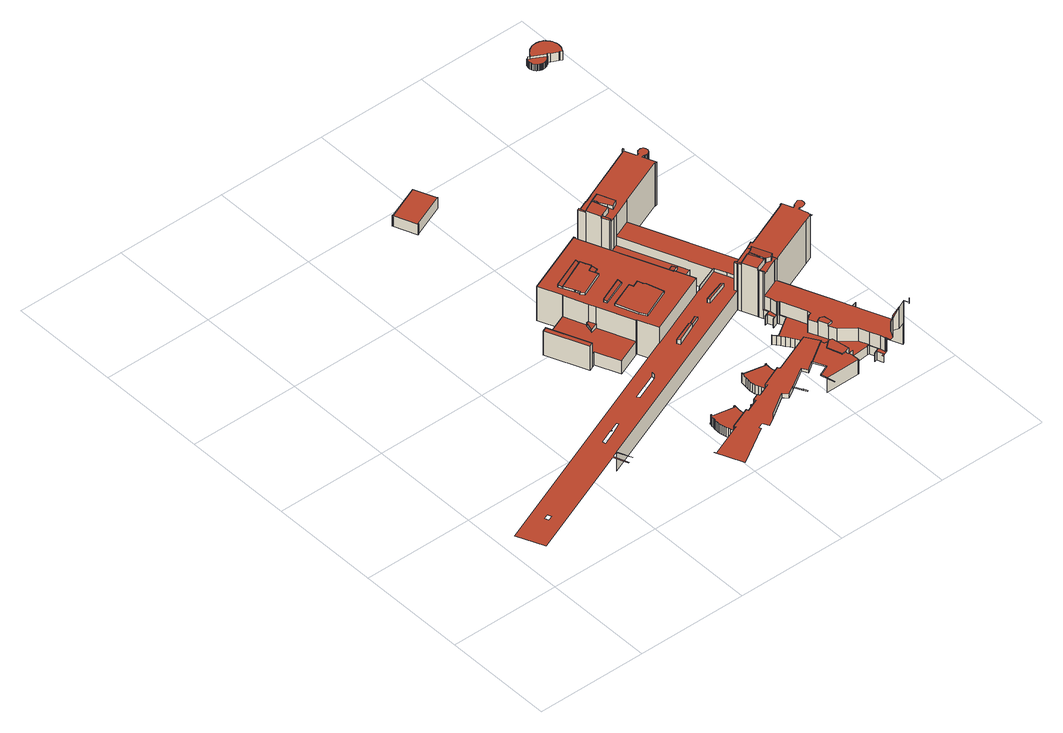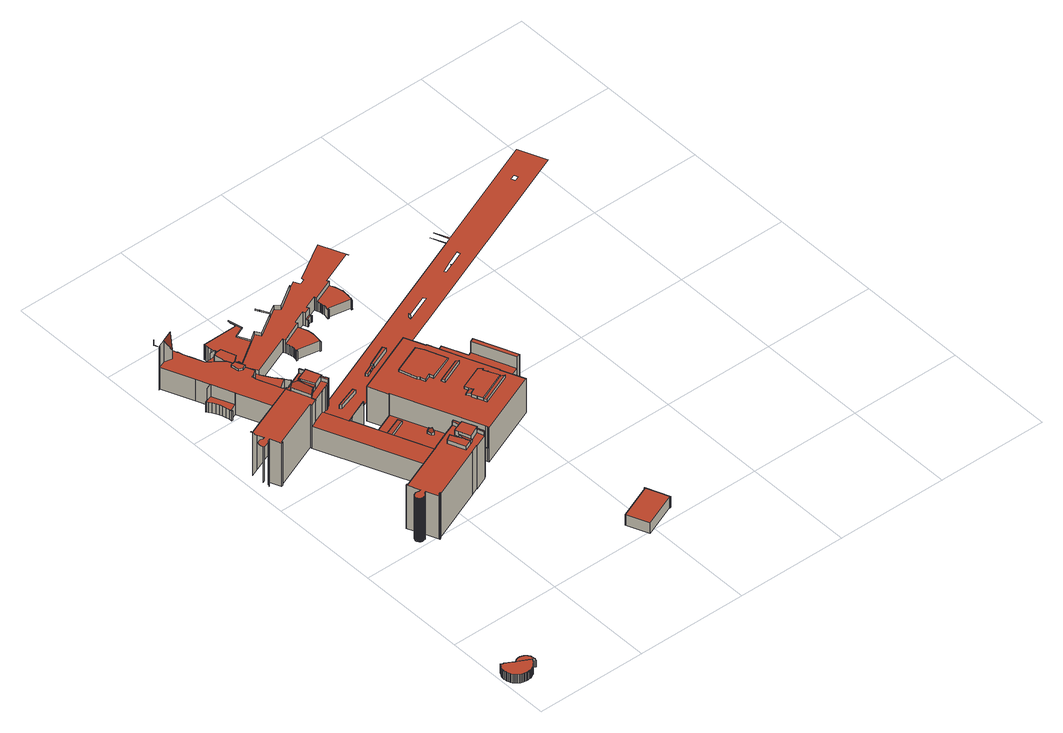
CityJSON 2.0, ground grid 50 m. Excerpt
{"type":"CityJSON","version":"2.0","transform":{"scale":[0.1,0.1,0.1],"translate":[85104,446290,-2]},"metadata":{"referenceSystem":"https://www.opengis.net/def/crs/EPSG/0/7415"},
"CityObjects":{
"building1":{"type":"Building","attributes":{"b3_bag_bag_overlap":0,"b3_dak_type":"slanted","b3_h_dak_50p":8.63,"b3_h_dak_70p":10.26,"b3_h_dak_max":26.25,"b3_h_dak_min":-1.54,"b3_h_maaiveld":-1,"b3_kas_warenhuis":false,"b3_mutatie_ahn3_ahn4":false,"b3_opp_buitenmuur":28676.54,"b3_opp_dak_plat":14548.22,"b3_opp_dak_schuin":4583.28,"b3_opp_grond":20533.47,"b3_opp_scheidingsmuur":342.63,"b3_reconstructie_onvolledig":false,"b3_rmse_lod12":5.09,"b3_rmse_lod13":1.66,"b3_rmse_lod22":0.667,"b3_val3dity_lod12":"[]","b3_val3dity_lod13":"[]","b3_val3dity_lod22":"[]","b3_volume_lod12":193575.48,"b3_volume_lod13":195659.55,"b3_volume_lod22":186169.72,"geconstateerd":false,"oorspronkelijkbouwjaar":1957,"status":"Pand in gebruik"},"children":["building1-1"]},
"building1-1":{"type":"BuildingPart","parents":["building1"],"geometry":[{"type":"MultiSurface","lod":"2.2","boundaries":[[[0,1,2,3]],[[4,5,1,0]],[[3,2,6,7]],[[8,9,5,4]],[[7,6,10,11]],[[12,13,9,8]],[[11,10,14,15]],[[16,15,14,17,18]],[[18,17,19,20]],[[21,22,13,12]],[[23,24,22,21]],[[25,26,24,23]],[[27,28,26,25]],[[29,30,28,27]],[[31,32,30,29]],[[33,34,32,31]],[[35,36,37,34,33]],[[38,39,37,36]],[[40,41,42,43,44]],[[44,43,36,35]],[[45,38,36,43]],[[45,46,39,38]],[[43,42,46,45]],[[47,48,49,50]],[[11,15,51,52,53,54,55,56,57,58,59,60,40,44,35,33,31,29,27,25,23,21,12,8,4,0,3,7]],[[61,51,15,16]],[[60,62,41,40]],[[52,63,64,53]],[[53,64,65,54]],[[51,66,63,52]],[[54,65,67,55]],[[68,69,66,51,61]],[[55,67,70,56]],[[71,72,69,68]],[[56,70,73,57]],[[74,75,76,77,78,79,80,81,82,83,84,85,86,87,88,89,90,91,92,93,94,95],[96,97,98,99,100,101,102,103,104,105],[106,107,108,109,110,111,112,113,114,115],[116,117,118,119],[120,49,48,121,122,123],[124,125,126,127,128]],[[57,73,129,58]],[[59,130,62,60]],[[75,131,132,76]],[[58,129,130,59]],[[133,134,72,71]],[[135,136,137,138]],[[139,140,136,135]],[[141,138,137,134,133]],[[142,143,140,139]],[[144,145,146,147,148,149,150,151,152,153,154,141,133,71,68,61,16,18,20,155,156,157,158,159,160,161,162,163,164,165,166,167,168,169]],[[170,165,164,171]],[[172,173,143,142]],[[174,175,176,172,142,139,135,138]],[[154,174,138,141]],[[176,177,173,172]],[[175,178,177,176]],[[174,179,178,175]],[[153,180,179,174,154]],[[152,181,180,153]],[[182,166,165,170]],[[183,97,96,184]],[[185,186,187,188]],[[188,187,189,190]],[[191,192,186,185]],[[190,189,193,194]],[[195,196,192,191]],[[151,194,193,181,152]],[[197,198,196,195]],[[199,200,198,197]],[[201,202,167,166,182]],[[203,204,200,199]],[[205,206,207,208]],[[208,207,204,203]],[[209,210,202,201]],[[211,212,210,209]],[[213,214,212,211]],[[215,98,97,183]],[[150,216,194,151]],[[184,96,105,217,218]],[[183,184,218,219,220,215]],[[194,216,221,222,223,224,225,226,227,228,229,230,231,205,208,203,199,197,195,191,185,188,190]],[[231,232,206,205]],[[233,168,167,202]],[[220,234,99,98,215]],[[219,235,234,220]],[[218,217,235,219]],[[236,100,99,234]],[[221,237,238,222]],[[216,239,237,221]],[[222,238,240,223]],[[241,101,100,236]],[[149,242,239,216,150]],[[223,240,243,224]],[[148,244,242,149]],[[224,243,245,225]],[[225,245,246,226]],[[217,247,248,249,241,236,234,235]],[[249,102,101,241]],[[226,246,250,227]],[[227,250,251,228]],[[230,252,232,231]],[[228,251,253,229]],[[229,253,252,230]],[[217,105,104,247]],[[248,103,102,249]],[[254,169,168,233]],[[247,104,103,248]],[[255,256,257,258]],[[259,260,144,169,254]],[[258,257,261,262]],[[262,261,260,259]],[[263,264,265,266]],[[147,267,268,244,148]],[[269,116,119,270]],[[271,145,144,260]],[[272,273,274,275,276,277,278,279,271,260,261,257,256,280,281,282,283,263,266,284,285,286,287,288]],[[289,290,291,292]],[[292,291,293,294]],[[295,296,290,289]],[[294,293,297,298]],[[298,297,299,300]],[[300,299,301,302]],[[303,87,86,304]],[[305,277,276,306]],[[302,301,307,308]],[[309,310,311,312]],[[313,117,116,269]],[[266,265,314,284]],[[315,316,310,309]],[[308,307,317,318]],[[313,269,270,319]],[[320,321,315,309,312]],[[284,314,322,285]],[[306,276,275,323]],[[324,312,311,325,326,327]],[[328,320,312,324]],[[270,119,118,319]],[[321,329,330,316,315]],[[318,317,331,332]],[[285,322,333,286]],[[334,335,330,329]],[[320,336,329,321]],[[337,338,268,267]],[[332,331,338,337]],[[326,325,339,340]],[[286,333,341,287]],[[274,342,343,275]],[[344,278,277,305]],[[323,275,343,345,346]],[[287,341,347,288]],[[327,326,348,349]],[[279,350,351,145,271]],[[340,352,348,326]],[[146,353,267,147]],[[340,339,354,355,352]],[[344,305,306,323,346,356,357]],[[358,359,296,295]],[[145,351,353,146]],[[352,355,360,348]],[[278,361,350,279]],[[273,362,342,274]],[[346,345,363,356]],[[288,347,364,365,272]],[[366,367,368,87,303]],[[369,370,371,328,324,327,349]],[[355,354,372,373]],[[371,374,375,336,320,328]],[[272,365,362,273]],[[357,376,361,278,344]],[[349,348,360,377,369]],[[378,379,335,334]],[[380,381,382,383,384,385,386,387,358,295,289,292,294,298,300,302,308,318,332,337,267,353,351,350,361,376,363,345,343,342,362,365,388,389,390,391,392,393]],[[356,363,376,357]],[[394,395,396,397]],[[304,86,85,398]],[[399,400,401,402]],[[319,118,117,313]],[[397,396,403,404]],[[373,372,405,406,407]],[[408,409,400,399]],[[410,381,380,411]],[[412,413,375,374]],[[370,414,374,371]],[[369,377,415,414,370]],[[404,403,409,408]],[[416,77,76,417]],[[418,419,395,394]],[[420,411,380,393,421,422]],[[402,401,423,424]],[[417,76,132,425,426]],[[424,427,428,429,418,394,397,404,408,399,402]],[[430,431,78,77,416]],[[426,425,432,433]],[[434,435,413,412]],[[433,436,430,416,417,426]],[[437,438,434,412,374,414]],[[414,415,439,437]],[[421,393,392,440]],[[441,382,381,410]],[[442,443,379,378]],[[444,433,432,445,446,447]],[[448,449,411,420]],[[387,450,359,358]],[[451,436,433,444]],[[436,452,431,430]],[[446,445,453,454]],[[454,453,455,429,456]],[[447,446,457,458]],[[459,434,438,460]],[[446,454,456,461,457]],[[460,438,437,462]],[[463,79,78,431]],[[429,455,419,418]],[[422,421,464,465]],[[448,420,422,465,466]],[[467,424,423,468,469]],[[456,429,428,470,471,461]],[[461,471,472,457]],[[462,437,439,473,474]],[[475,427,424,467]],[[365,364,476,477,388]],[[470,428,427,475]],[[469,468,478,386,479]],[[480,80,79,463]],[[479,386,385,481]],[[482,81,80,480]],[[386,478,450,387]],[[406,405,483,484]],[[474,473,485,486]],[[466,487,449,448]],[[488,383,382,441]],[[489,490,435,434,459]],[[491,492,443,442]],[[493,489,459,460,462,474,486]],[[481,385,384,494]],[[465,464,487,466]],[[495,82,81,482]],[[494,384,383,488]],[[440,392,391,496]],[[484,483,367,366]],[[497,498,499,500]],[[501,502,503,452,436,451]],[[458,457,472,504,505]],[[500,499,506,507]],[[508,406,484,366,303,304,398,509,510,511,512]],[[486,485,513,493]],[[444,447,458,505,514,515,516,517,501,451]],[[507,506,518,519]],[[520,521,492,491]],[[522,510,83,82,495]],[[523,524,498,497]],[[407,406,508,525]],[[388,477,526,389]],[[398,85,84,509]],[[527,523,497,500,507,519,528,529,530,531,532,533,534,526,477]],[[535,536,537,522,495,482,480,463,431,452,503,538]],[[493,513,490,489]],[[477,476,539,527]],[[389,526,534,390]],[[509,84,83,510]],[[496,391,390,540]],[[527,539,524,523]],[[471,470,541,542]],[[540,390,534,533,543]],[[543,533,532,544]],[[544,532,531,545]],[[517,546,502,501]],[[545,531,530,547]],[[515,548,549,516]],[[514,550,548,515]],[[516,549,551,552,546,517]],[[553,538,503,502]],[[505,504,550,514]],[[554,553,502,546]],[[552,551,555,556]],[[557,558,559,560,561,562,563,564,565,566,567,568,569,541,470,475,467,469,479,481,494,488,441,410,411,449,487,464,421,440,496,540,543,544,545,547,570,571,572]],[[546,552,573,554]],[[574,573,552,556]],[[575,556,555,576,577]],[[578,574,556,575]],[[577,576,579,580]],[[581,554,573,574,578]],[[582,553,554,581]],[[580,579,583,584]],[[579,576,555,551,549,548,550,504,472,471,542,585,586,587,588,589,590,583]],[[591,535,538,553,582]],[[537,511,510,522]],[[592,591,582,581,578,575,577,580,584,593,594,595]],[[584,583,590,593]],[[525,508,596,597,598]],[[599,557,572,600]],[[601,599,600,602,603]],[[593,590,589,594]],[[592,604,536,535,591]],[[542,541,569,585]],[[603,602,605,601]],[[606,537,536,604]],[[594,589,588,607,595]],[[585,569,568,586]],[[595,607,604,592]],[[567,608,609,568]],[[586,568,609,610,587]],[[512,611,596,508]],[[607,588,587,612]],[[601,605,558,557,599]],[[613,512,511,537,606]],[[566,614,608,567]],[[565,615,616,614,566]],[[564,617,615,565]],[[618,619,611,512,613]],[[561,620,621,562]],[[622,559,558,605]],[[623,624,616,615]],[[563,625,617,564]],[[560,626,620,561]],[[562,621,627,625,563]],[[628,560,559,622]],[[629,630,624,623]],[[631,632,633,634]],[[635,636,632,631]],[[637,638,626,560,628]],[[639,640,641,642,643,644,635,631,634,645,646,629,623,615,617,625]],[[634,633,647,645]],[[644,648,636,635]],[[646,649,630,629]],[[645,647,649,646]],[[650,651,652,653,654]],[[643,655,648,644]],[[656,637,652,651]],[[625,627,657,639]],[[642,658,655,643]],[[659,660,521,520]],[[641,661,658,642]],[[639,657,662,640]],[[640,662,661,641]],[[598,597,663,664]],[[612,587,610,665,666]],[[490,513,485,473,439,415,377,360,355,373,407,525,598,664,667,668,669,670,671,672,673,674,675,676,677,678,679,680,681,682,683,684,685,686,687,688,689,690,691,692,693,694,695,696,697,698,699,700,701,702,703,704,705,659,520,491,442,378,334,329,336,375,413,435]],[[706,707,619,618]],[[708,659,705,709]],[[710,711,660,659,708]],[[710,708,709,712,713]],[[709,705,704,712]],[[713,714,711,710]],[[712,704,715,714,713]],[[703,716,715,704]],[[664,663,717,667]],[[667,717,718,668]],[[668,718,719,669]],[[702,720,716,703]],[[669,719,721,670]],[[701,722,720,702]],[[700,723,722,701]],[[670,721,724,671]],[[699,725,723,700]],[[671,724,726,672]],[[698,727,725,699]],[[672,726,728,673]],[[697,729,727,698]],[[673,728,730,674]],[[696,731,729,697]],[[674,730,732,675]],[[695,733,731,696]],[[675,732,734,676]],[[694,735,733,695]],[[676,734,736,677]],[[693,737,735,694]],[[677,736,738,678]],[[692,739,737,693]],[[678,738,740,679]],[[691,741,739,692]],[[679,740,742,680]],[[690,743,741,691]],[[680,742,744,681]],[[689,745,743,690]],[[681,744,746,682]],[[688,747,745,689]],[[682,746,748,683]],[[606,604,607,612,666,749,750,751,752,753,754,755,756,757,758,759,760,761,762,763,764,765,766,767,768,769,770,771,772,773,774,775,776,777,778,779,780,781,782,706,618,613]],[[666,665,783,749]],[[687,784,747,688]],[[683,748,785,684]],[[686,786,784,687]],[[684,785,787,685]],[[685,787,786,686]],[[782,788,707,706]],[[781,789,788,782]],[[780,790,789,781]],[[779,791,790,780]],[[754,792,793,755]],[[778,794,791,779]],[[777,795,796,794,778]],[[797,798,796,795]],[[799,800,798,797]],[[801,802,800,799]]],"semantics":{"surfaces":[{"type":"WallSurface","on_footprint_edge":true},{"type":"WallSurface","on_footprint_edge":false},{"type":"RoofSurface"}],"values":[0,0,0,0,0,0,0,0,0,0,0,0,0,0,0,0,0,0,0,1,2,0,0,1,2,1,0,0,0,0,0,0,0,0,0,2,0,0,0,0,0,0,0,0,0,2,1,0,2,1,0,0,0,0,0,1,1,0,0,0,0,0,0,0,0,1,0,0,0,1,1,1,1,1,1,2,2,0,1,1,1,1,1,0,0,0,1,0,0,0,0,0,2,1,0,0,0,0,0,1,1,1,1,1,1,1,1,0,0,1,1,2,0,0,0,0,0,0,1,1,0,0,1,0,0,0,2,2,0,1,0,1,1,0,0,0,0,1,0,0,0,0,1,1,1,0,1,1,2,1,0,2,0,1,1,1,1,1,0,0,2,0,1,1,1,1,0,2,1,0,1,0,1,0,0,0,1,1,1,1,0,1,0,1,0,0,2,1,0,1,2,2,1,1,1,0,0,1,0,1,1,0,0,1,1,2,1,1,0,1,2,0,1,1,1,1,0,1,0,1,1,1,0,0,1,1,1,1,0,2,1,1,1,1,1,0,0,1,1,0,2,1,2,0,0,1,0,1,1,1,2,2,1,0,1,1,1,0,1,1,1,1,1,1,1,1,1,1,1,2,1,2,1,2,1,1,1,1,1,1,2,1,1,2,1,0,1,2,1,1,1,1,1,1,1,1,0,0,0,1,1,1,0,0,1,0,0,1,0,1,0,0,1,0,0,0,0,2,0,0,0,0,1,0,1,0,0,0,0,0,0,0,0,2,0,1,0,2,1,0,0,0,0,0,0,0,0,0,0,0,0,0,0,0,0,0,0,0,0,0,0,0,0,0,0,0,0,0,0,0,0,0,0,0,2,0,0,0,0,0,0,0,0,0,0,0,0,0,0,0,0]}}]},
"building2":{"type":"Building","attributes":{"b3_bag_bag_overlap":0,"b3_dak_type":"slanted","b3_h_dak_50p":16.31,"b3_h_dak_70p":16.43,"b3_h_dak_max":17.91,"b3_h_dak_min":-0.81,"b3_h_maaiveld":-0.948,"b3_kas_warenhuis":false,"b3_mutatie_ahn3_ahn4":false,"b3_opp_buitenmuur":2877.98,"b3_opp_dak_plat":2852.97,"b3_opp_dak_schuin":71.59,"b3_opp_grond":2511.01,"b3_opp_scheidingsmuur":855.9,"b3_reconstructie_onvolledig":false,"b3_rmse_lod12":6.29,"b3_rmse_lod13":0.474,"b3_rmse_lod22":0.31,"b3_val3dity_lod12":"[]","b3_val3dity_lod13":"[]","b3_val3dity_lod22":"[]","b3_volume_lod12":43619.53,"b3_volume_lod13":34341.97,"b3_volume_lod22":34559.08,"geconstateerd":false,"oorspronkelijkbouwjaar":2018,"status":"Pand in gebruik"},"children":["building2-1"]},
"building2-1":{"type":"BuildingPart","parents":["building2"],"geometry":[{"type":"Solid","lod":"2.2","boundaries":[[[[803,804,805,806,807,808,809,810,811,812,813,814,815,816,817,818,819,820,821,822,823]],[[824,816,815,825,826]],[[827,817,816,824]],[[828,814,813,829]],[[825,815,814,828]],[[830,831,812,811,832]],[[833,820,819,834,835]],[[836,821,820,833]],[[837,838,839,840]],[[841,822,821,836]],[[842,843,844,845]],[[829,813,812,831]],[[846,847,818,817,827]],[[826,825,847,846]],[[848,849,850,851]],[[852,853,854,855]],[[851,850,856,857]],[[858,859,860,861]],[[862,863,864,865]],[[861,860,866,867]],[[867,866,868,869]],[[870,810,809,871]],[[857,856,872,873]],[[874,875,838,837]],[[873,872,875,874]],[[876,877,878,879]],[[880,845,844,881,882]],[[834,819,818,847]],[[879,878,883,884]],[[884,883,823,822,841]],[[832,811,810,870]],[[885,808,807,886]],[[871,809,808,885]],[[882,881,887,888]],[[889,890,891]],[[865,864,891]],[[892,893,894,895]],[[896,897,898,899]],[[895,894,900,901]],[[902,903,904,905]],[[906,907,903,902]],[[908,909,910,863,862]],[[911,912,913,914]],[[863,910,912,911]],[[915,916,917,918,919]],[[920,921,916,915]],[[869,868,859,858]],[[855,854,922,923]],[[923,922,924,925]],[[926,804,803,927]],[[928,929,930,931]],[[931,930,897,896]],[[888,887,893,892]],[[932,933,934,935]],[[935,934,936,890,889]],[[890,936,937,938]],[[938,937,909,908]],[[840,839,939,940]],[[940,939,941,942]],[[943,944,849,848]],[[942,941,944,943]],[[914,913,921,920]],[[835,834,853,852,945]],[[918,917,946,947]],[[919,918,845,880]],[[947,946,843,842]],[[948,925,924,831,830]],[[949,805,804,926]],[[950,951,952,953]],[[953,952,929,928]],[[886,807,806,954,955]],[[955,954,956,957]],[[945,852,925,948]],[[905,904,958,959]],[[959,958,907,906]],[[954,806,805,949]],[[899,898,951,950]],[[927,803,823,883]],[[901,900,933,932]],[[957,956,877,876]],[[826,846,827,824]],[[869,858,861,867]],[[938,908,862,865,891,890]],[[942,943,848,851,857,873,874,837,840,940]],[[947,842,845,918]],[[831,924,922,854,853,834,847,825,828,829]],[[925,852,855,923]],[[959,906,902,905]],[[899,950,953,928,931,896]],[[957,876,879,884,841,836,833,835,945,948,830,832,870,871,885,886,955],[944,941,939,839,838,875,872,856,850,849],[860,859,868,866],[933,900,894,893,887,881,844,843,946,917,916,921,913,912,910,909,937,936,934]],[[901,932,935,889,891,864,863,911,914,920,915,919,880,882,888,892,895]],[[877,956,954,949,926,927,883,878],[904,903,907,958],[951,898,897,930,929,952]]]],"semantics":{"surfaces":[{"type":"GroundSurface"},{"type":"WallSurface","on_footprint_edge":true},{"type":"WallSurface","on_footprint_edge":false},{"type":"RoofSurface"}],"values":[[0,1,1,1,1,1,1,1,2,1,2,1,1,2,2,2,2,2,2,2,2,1,2,2,2,2,2,1,2,1,1,1,1,2,2,2,2,2,2,2,2,2,2,2,2,2,2,2,2,1,2,2,2,2,2,2,2,2,2,2,2,2,2,2,2,2,2,1,2,2,1,2,2,2,2,1,2,1,2,2,3,3,3,3,3,3,3,3,3,3,3,3]]}}]},
"building3":{"type":"Building","attributes":{"b3_dak_type":"multiple horizontal","b3_h_dak_50p":4.38,"b3_h_dak_70p":4.4,"b3_h_dak_max":5.1,"b3_h_dak_min":4.17,"b3_h_maaiveld":-1.01,"b3_kas_warenhuis":false,"b3_mutatie_ahn3_ahn4":false,"b3_opp_buitenmuur":300.49,"b3_opp_dak_plat":176.44,"b3_opp_dak_schuin":0,"b3_opp_grond":175.64,"b3_opp_scheidingsmuur":0,"b3_reconstructie_onvolledig":false,"b3_rmse_lod12":0.103,"b3_rmse_lod13":0.103,"b3_rmse_lod22":0.104,"b3_val3dity_lod12":"[]","b3_val3dity_lod13":"[]","b3_val3dity_lod22":"[]","b3_volume_lod12":949.03,"b3_volume_lod13":949.03,"b3_volume_lod22":947.52,"geconstateerd":false,"oorspronkelijkbouwjaar":2008,"status":"Pand in gebruik"},"children":["building3-1"]},
"building3-1":{"type":"BuildingPart","parents":["building3"],"geometry":[{"type":"Solid","lod":"2.2","boundaries":[[[[960,961,962,963,964,965,966,967,968]],[[969,963,962,970]],[[971,964,963,969]],[[972,961,960,973]],[[970,962,961,972]],[[973,960,968,974]],[[974,968,967,975]],[[976,965,964,971]],[[975,967,966,977]],[[977,966,965,976]],[[977,976,971,969,970,972,973,974,975]]]],"semantics":{"surfaces":[{"type":"GroundSurface"},{"type":"WallSurface","on_footprint_edge":true},{"type":"RoofSurface"}],"values":[[0,1,1,1,1,1,1,1,1,1,2]]}}]},
"building4":{"type":"Building","attributes":{"b3_dak_type":"multiple horizontal","b3_h_dak_50p":3.57,"b3_h_dak_70p":3.58,"b3_h_dak_max":3.81,"b3_h_dak_min":2.29,"b3_h_maaiveld":-0.685,"b3_kas_warenhuis":false,"b3_mutatie_ahn3_ahn4":false,"b3_opp_buitenmuur":174.35,"b3_opp_dak_plat":100.52,"b3_opp_dak_schuin":0,"b3_opp_grond":100.89,"b3_opp_scheidingsmuur":0,"b3_reconstructie_onvolledig":false,"b3_rmse_lod12":0.578,"b3_rmse_lod13":0.578,"b3_rmse_lod22":0.0561,"b3_val3dity_lod12":"[]","b3_val3dity_lod13":"[]","b3_val3dity_lod22":"[]","b3_volume_lod12":430.87,"b3_volume_lod13":430.87,"b3_volume_lod22":403.82,"geconstateerd":false,"oorspronkelijkbouwjaar":1980,"status":"Pand in gebruik"},"children":["building4-1"]},
"building4-1":{"type":"BuildingPart","parents":["building4"],"geometry":[{"type":"Solid","lod":"2.2","boundaries":[[[[978,979,980,981,982,983,984,985,986,987,988,989,990,991,992,993,994,995,996,997,998,999,1000,1001,1002,1003,1004,1005,1006,1007,1008,1009,1010,1011,1012,1013,1014,1015,1016,1017,1018,1019,1020,1021,1022,1023,1024,1025,1026,1027,1028,1029,1030,1031,1032,1033,1034,1035,1036,1037,1038,1039,1040,1041,1042,1043,1044,1045,1046,1047,1048,1049,1050,1051]],[[1052,1043,1042,1053]],[[1054,1047,1046,1055]],[[1053,1042,1041,1056]],[[1056,1041,1040,1057]],[[1057,1040,1039,1058]],[[1058,1039,1038,1059]],[[1059,1038,1037,1060]],[[1060,1037,1036,1061]],[[1061,1036,1035,1062]],[[1062,1035,1034,1063]],[[1064,1065,1022,1021,1066]],[[1067,1019,1018,1068]],[[1068,1018,1017,1069]],[[1070,1033,1032,1071]],[[1071,1032,1031,1072]],[[1073,1020,1019,1067]],[[1074,980,979,1075]],[[1076,1029,1028,1077]],[[1077,1028,1027,1078]],[[1079,982,981,1080]],[[1081,983,982,1079]],[[1082,1026,1025,1083]],[[1084,984,983,1081]],[[1083,1025,1024,1085]],[[1080,981,980,1074]],[[1085,1024,1023,1086]],[[1087,1015,1014,1088]],[[1089,1030,1029,1076]],[[1069,1017,1016,1090]],[[1090,1016,1015,1087]],[[1063,1034,1033,1070]],[[1088,1014,1013,1091]],[[1091,1013,1012,1092]],[[1093,1011,1010,1094]],[[1094,1010,1009,1095]],[[1092,1012,1011,1093]],[[1095,1009,1008,1096]],[[1096,1008,1007,1097]],[[1097,1007,1006,1098]],[[1098,1006,1005,1099]],[[1099,1005,1004,1100]],[[1100,1004,1003,1101]],[[1101,1003,1002,1102]],[[1102,1002,1001,1103]],[[1066,1021,1020,1073]],[[1103,1001,1000,1104]],[[1104,1000,999,1105]],[[1105,999,998,1106]],[[1106,998,997,1107]],[[1107,997,996,1108]],[[1108,996,995,1109]],[[1109,995,994,1110]],[[1110,994,993,1111]],[[1111,993,992,1112]],[[1112,992,991,1113]],[[1113,991,990,1114]],[[1114,990,989,1115]],[[1115,989,988,1116]],[[1116,988,987,1117]],[[1117,987,986,1118]],[[1118,986,985,1119]],[[1119,985,984,1084]],[[1055,1046,1045,1120]],[[1121,1050,1049,1122]],[[1123,978,1051,1124]],[[1124,1051,1050,1121]],[[1122,1049,1048,1125]],[[1125,1048,1047,1054]],[[1086,1023,1022,1065]],[[1078,1027,1026,1082]],[[1072,1031,1030,1089]],[[1120,1045,1044,1126]],[[1126,1044,1043,1052]],[[1075,979,978,1123,1127]],[[1127,1123,1065,1064]],[[1065,1123,1124,1121,1122,1125,1054,1055,1120,1126,1052,1053,1056,1057,1058,1059,1060,1061,1062,1063,1070,1071,1072,1089,1076,1077,1078,1082,1083,1085,1086]],[[1064,1066,1073,1067,1068,1069,1090,1087,1088,1091,1092,1093,1094,1095,1096,1097,1098,1099,1100,1101,1102,1103,1104,1105,1106,1107,1108,1109,1110,1111,1112,1113,1114,1115,1116,1117,1118,1119,1084,1081,1079,1080,1074,1075,1127]]]],"semantics":{"surfaces":[{"type":"GroundSurface"},{"type":"WallSurface","on_footprint_edge":true},{"type":"WallSurface","on_footprint_edge":false},{"type":"RoofSurface"}],"values":[[0,1,1,1,1,1,1,1,1,1,1,1,1,1,1,1,1,1,1,1,1,1,1,1,1,1,1,1,1,1,1,1,1,1,1,1,1,1,1,1,1,1,1,1,1,1,1,1,1,1,1,1,1,1,1,1,1,1,1,1,1,1,1,1,1,1,1,1,1,1,1,1,1,1,1,2,3,3]]}}]}
},
"vertices":[
[1047,221,56],[1047,221,10],[1050,212,10],[1050,212,56],[1045,229,56],[1045,229,10],[1053,204,10],[1053,204,56],[1043,238,56],[1043,238,10],[1057,195,10],[1057,195,55],[1041,247,56],[1041,247,10],[1059,191,10],[1059,191,55],[1059,191,76],[1059,189,10],[1059,189,76],[1063,181,10],[1063,181,76],[1041,257,56],[1041,257,10],[1041,266,56],[1041,266,10],[1042,274,56],[1042,274,10],[1043,282,56],[1043,282,10],[1044,290,56],[1044,290,10],[1045,298,56],[1045,298,10],[1047,306,56],[1047,306,10],[1049,313,56],[1049,313,13],[1049,313,10],[1049,314,13],[1049,314,10],[1050,305,56],[1050,305,10],[1052,313,10],[1052,313,13],[1052,313,56],[1052,314,13],[1052,314,10],[987,566,126],[987,566,106],[988,580,106],[988,580,126],[1156,231,56],[1153,236,56],[1151,242,56],[1150,248,56],[1149,253,56],[1149,259,56],[1149,265,56],[1153,294,56],[1149,294,56],[1148,286,56],[1156,231,76],[1148,286,10],[1153,236,10],[1151,242,10],[1150,248,10],[1156,231,10],[1149,253,10],[1159,225,76],[1159,225,10],[1149,259,10],[1160,222,76],[1160,222,10],[1149,265,10],[633,281,106],[607,343,106],[1547,733,106],[1541,746,106],[1548,750,106],[1562,756,106],[1558,759,106],[1563,762,106],[1571,760,106],[1595,770,106],[1573,825,106],[1552,876,106],[1443,831,106],[1443,832,106],[6,238,106],[57,116,106],[576,331,106],[602,268,106],[604,269,106],[580,333,106],[604,343,106],[632,280,106],[1188,647,106],[1180,660,106],[1273,698,106],[1275,696,106],[1289,703,106],[1289,704,106],[1300,709,106],[1322,720,106],[1329,710,106],[1283,689,106],[717,458,106],[673,437,106],[608,407,106],[606,418,106],[604,422,106],[668,448,106],[671,442,106],[673,444,106],[673,450,106],[712,465,106],[1420,760,106],[1515,792,106],[1524,785,106],[1426,750,106],[876,534,106],[881,521,106],[875,519,106],[868,530,106],[177,245,106],[181,235,106],[182,229,106],[162,222,106],[156,237,106],[1153,294,10],[1149,294,10],[607,343,10],[1547,733,10],[1218,246,76],[1218,246,10],[1210,267,42],[1210,267,10],[1214,256,10],[1214,256,43],[1213,268,42],[1213,268,10],[1214,256,76],[1214,264,43],[1214,264,10],[1510,261,76],[1616,332,76],[1625,339,76],[1588,399,76],[1405,323,76],[1403,327,76],[1400,333,76],[1303,292,76],[1307,283,76],[1248,258,76],[1244,268,76],[910,118,76],[909,121,76],[906,125,76],[905,127,76],[957,7,76],[1127,112,76],[1126,124,76],[1150,131,76],[1165,105,76],[1202,129,76],[1300,194,76],[1321,173,76],[1358,197,76],[1454,259,76],[1469,233,76],[1300,194,97],[1202,129,98],[1238,274,43],[1238,274,10],[1244,268,43],[1239,279,42],[1236,278,42],[1236,278,10],[1239,279,10],[1244,268,10],[1248,258,10],[1307,283,10],[1321,173,96],[1180,660,127],[1188,647,127],[1288,331,56],[1288,331,10],[1292,319,10],[1292,319,56],[1296,307,10],[1296,307,56],[1286,344,56],[1286,344,10],[1303,292,10],[1303,292,56],[1285,356,56],[1285,356,10],[1285,369,56],[1285,369,10],[1287,382,56],[1287,382,10],[1358,197,96],[1358,197,91],[1292,414,57],[1292,414,10],[1294,407,57],[1294,407,10],[1295,413,10],[1295,413,57],[1378,160,96],[1378,160,90],[1379,160,96],[1379,160,90],[1387,144,96],[1387,144,90],[1273,698,126],[1400,333,56],[1283,689,119],[1283,689,126],[1276,695,126],[1275,696,126],[1398,340,56],[1396,347,56],[1394,354,56],[1393,361,56],[1393,368,56],[1393,375,56],[1394,382,56],[1395,388,56],[1397,395,56],[1393,396,56],[1392,388,56],[1392,388,10],[1454,259,91],[1275,696,119],[1276,695,119],[1289,703,119],[1398,340,10],[1396,347,10],[1400,333,10],[1394,354,10],[1289,704,119],[1403,327,10],[1393,361,10],[1405,323,10],[1393,368,10],[1393,375,10],[1329,710,119],[1322,720,119],[1300,709,119],[1394,382,10],[1395,388,10],[1393,396,10],[1397,395,10],[1469,233,91],[1502,121,90],[1502,121,86],[1488,186,85],[1488,186,90],[1510,261,91],[1510,261,84],[1536,206,85],[1536,206,90],[1498,158,85],[1498,158,10],[1651,160,10],[1651,160,85],[1588,399,56],[1588,399,10],[1420,760,124],[1426,750,124],[1616,332,83],[1672,212,84],[1672,213,84],[1647,210,84],[1646,224,84],[1628,223,84],[1607,287,84],[1637,313,83],[1619,316,83],[1502,124,86],[1501,129,86],[1501,135,85],[1500,146,85],[1655,160,85],[1655,168,85],[1654,179,85],[1654,195,85],[1652,210,84],[1519,504,56],[1519,504,10],[1517,502,10],[1517,502,56],[1528,488,10],[1528,488,56],[1536,483,56],[1536,483,10],[1539,474,10],[1539,474,56],[1550,460,10],[1550,460,56],[1561,445,10],[1561,445,56],[1443,832,125],[1443,831,125],[1607,287,88],[1628,223,87],[1571,430,10],[1571,430,56],[1291,1358,245],[1291,1358,10],[1303,1327,10],[1303,1327,245],[1515,792,124],[1655,160,10],[1297,1360,245],[1297,1360,10],[1581,414,10],[1581,414,56],[1524,785,124],[1309,1330,245],[1299,1361,245],[1655,168,10],[1646,224,87],[1303,1327,253],[1328,1266,10],[1328,1266,245],[1328,1266,253],[1309,1330,253],[1299,1361,227],[1299,1361,10],[1587,403,10],[1587,403,56],[1654,179,10],[1298,1363,227],[1298,1363,10],[1309,1330,227],[1589,400,56],[1589,400,10],[1342,1233,10],[1342,1233,245],[1654,195,10],[1647,210,55],[1646,224,55],[1637,313,88],[1647,224,55],[1647,224,87],[1652,210,10],[1340,1270,245],[1340,1270,253],[1619,316,56],[1616,332,56],[1351,1237,245],[1625,339,55],[1351,1237,10],[1351,1237,227],[1668,232,87],[1654,311,88],[1602,528,55],[1602,528,10],[1340,1270,227],[1637,313,55],[1672,213,55],[1668,232,55],[1672,212,10],[1672,212,55],[1530,868,123],[1530,868,10],[1443,832,10],[1380,1285,253],[1375,1301,253],[1357,1353,254],[1374,1247,10],[1374,1247,227],[1357,1353,240],[1357,1353,227],[1654,311,55],[1380,1285,227],[1357,1388,228],[1357,1388,10],[1648,388,55],[1632,426,55],[1654,443,55],[1663,446,55],[1662,463,55],[1618,572,55],[1616,571,55],[1627,544,55],[1750,220,55],[1750,221,55],[1762,222,55],[1744,265,55],[1680,316,55],[1666,347,55],[1571,602,54],[1571,602,10],[1572,599,10],[1572,599,54],[1552,876,122],[1584,571,54],[1584,571,10],[1585,568,10],[1585,568,54],[1583,603,10],[1583,603,54],[1392,1254,10],[1392,1254,122],[1392,1254,227],[1595,576,54],[1595,576,10],[1632,426,121],[1648,388,121],[1355,1357,240],[1355,1357,227],[1375,1301,241],[1375,1301,227],[1541,746,245],[1547,733,245],[1599,613,54],[1599,613,10],[1648,388,131],[1666,347,121],[1666,347,131],[1607,577,10],[1607,577,54],[1549,733,10],[1549,733,245],[1604,609,54],[1594,634,54],[1590,633,54],[1548,750,245],[1548,750,227],[1555,720,10],[1555,720,245],[1369,1363,241],[1369,1363,228],[1563,724,245],[1377,1340,242],[1378,1345,242],[1377,1340,228],[1680,316,121],[1654,443,121],[1358,1386,228],[1358,1386,10],[1555,720,252],[1581,656,10],[1581,656,245],[1581,656,252],[1665,396,131],[1665,396,121],[1627,544,10],[1563,724,252],[1563,724,227],[1583,651,10],[1583,651,245],[1590,633,10],[1590,633,245],[1584,658,245],[1584,658,252],[1369,1363,245],[1378,1345,245],[1594,634,245],[1377,1340,245],[1562,756,227],[1688,352,121],[1688,352,131],[1681,389,131],[1607,577,121],[1613,579,10],[1613,579,120],[1594,634,120],[1594,634,226],[1584,658,227],[1396,1308,228],[1396,1308,245],[1604,609,120],[1750,220,10],[1750,220,53],[1616,571,10],[1616,571,120],[1558,759,227],[1618,572,120],[1563,762,227],[1548,876,10],[1548,876,122],[1407,1286,228],[1407,1286,245],[1681,389,121],[1663,446,120],[1404,1378,245],[1404,1378,228],[1394,1401,228],[1394,1401,10],[1434,1304,245],[1662,463,120],[1571,760,227],[1744,265,120],[1748,173,53],[1748,173,10],[1749,172,10],[1749,172,53],[1606,744,253],[1606,744,247],[1606,744,227],[1636,679,227],[1636,679,253],[1760,176,10],[1760,176,53],[1477,1290,120],[1573,825,122],[1595,770,122],[1646,792,121],[1678,807,120],[1434,1304,228],[1634,683,253],[1632,681,253],[1632,687,253],[1632,688,253],[1771,149,10],[1771,149,53],[1394,1403,228],[1394,1403,10],[1595,770,227],[1775,186,53],[1775,186,10],[1477,1290,228],[1750,221,53],[1761,221,53],[1760,144,53],[1762,141,53],[1789,152,53],[1787,157,53],[1784,155,53],[1779,178,53],[1762,222,53],[1634,758,227],[1653,775,227],[1646,792,227],[1623,752,227],[1761,221,10],[1762,222,120],[1674,669,119],[1674,669,227],[1779,178,120],[1784,155,120],[1787,157,120],[1632,688,246],[1789,152,120],[1632,681,227],[1632,687,227],[1634,683,227],[1632,688,227],[1632,688,228],[1623,752,244],[1633,716,245],[1638,686,227],[1638,686,228],[1826,172,120],[1861,163,119],[1893,176,119],[1893,177,119],[1835,317,119],[1812,374,119],[1834,383,118],[1811,376,119],[1772,472,119],[1771,472,119],[1690,669,119],[1690,670,119],[1681,672,119],[1796,136,120],[1808,141,120],[1810,143,120],[1633,716,228],[1641,688,228],[1638,686,251],[1642,685,227],[1642,685,250],[1641,688,250],[1643,682,227],[1643,682,250],[1633,716,249],[1623,752,248],[1645,684,227],[1645,684,250],[1681,672,227],[1690,670,227],[1693,671,227],[1685,691,227],[1669,678,227],[1666,677,227],[1634,758,247],[1653,775,243],[1666,677,248],[1669,678,247],[1685,691,245],[1477,1290,10],[1477,1291,10],[1477,1291,228],[1826,172,165],[1810,143,223],[1861,163,228],[1810,142,226],[1810,142,228],[1653,775,228],[1861,163,226],[1646,792,228],[1685,691,228],[1690,669,10],[1690,670,10],[1693,671,10],[1678,807,10],[1693,671,228],[1678,807,228],[1771,472,10],[1772,472,60],[1772,472,10],[1811,376,60],[1681,799,228],[1681,799,10],[1835,317,10],[1812,374,10],[1893,176,227],[1801,485,59],[1801,485,10],[1834,383,60],[1893,177,10],[1834,383,10],[1893,177,227],[1801,491,59],[1801,491,10],[1813,448,59],[1813,448,10],[1810,462,10],[1810,462,59],[1818,435,59],[1818,435,10],[1898,179,227],[1898,179,10],[1842,387,60],[1846,388,60],[1843,391,60],[1839,397,60],[1831,409,60],[1824,422,60],[1806,477,59],[1805,491,59],[1806,477,10],[1824,422,10],[1805,491,10],[1906,159,249],[1906,159,228],[1906,159,227],[1903,154,227],[1903,154,249],[1831,409,10],[1898,179,228],[1842,387,10],[1839,397,10],[1645,1507,229],[1645,1507,10],[1843,391,10],[1846,388,10],[1697,1382,10],[1697,1382,229],[1911,761,10],[1911,761,229],[1699,1379,229],[1705,1381,229],[1682,1437,229],[1692,1441,229],[1695,1439,229],[1698,1438,229],[1700,1437,229],[1704,1437,229],[1707,1437,229],[1710,1438,229],[1714,1440,230],[1715,1440,230],[1718,1443,230],[1720,1445,230],[1722,1448,230],[1723,1451,230],[1724,1455,230],[1724,1458,230],[1724,1462,230],[1723,1465,230],[1721,1468,230],[1719,1471,230],[1716,1473,230],[1713,1475,230],[1710,1476,230],[1707,1477,230],[1703,1477,230],[1700,1477,230],[1697,1476,230],[1693,1475,230],[1691,1472,229],[1689,1471,229],[1687,1469,229],[1685,1466,229],[1684,1462,229],[1684,1461,229],[1674,1456,229],[1651,1509,229],[1645,1506,229],[1901,890,230],[1901,890,10],[1645,1507,240],[1645,1506,240],[1644,1510,240],[1644,1510,10],[1651,1509,241],[1650,1513,241],[1650,1513,10],[1651,1509,10],[1674,1456,10],[1699,1379,10],[1705,1381,10],[1682,1437,10],[1684,1461,10],[1692,1441,10],[1684,1462,10],[1685,1466,10],[1695,1439,10],[1687,1469,10],[1698,1438,10],[1689,1471,10],[1700,1437,10],[1691,1472,10],[1704,1437,10],[1693,1475,10],[1707,1437,10],[1697,1476,10],[1710,1438,10],[1700,1477,10],[1714,1440,10],[1703,1477,10],[1715,1440,10],[1707,1477,10],[1718,1443,10],[1710,1476,10],[1720,1445,10],[1713,1475,10],[1722,1448,10],[1716,1473,10],[1723,1451,10],[1719,1471,10],[1724,1455,10],[1947,776,229],[1950,769,229],[1952,770,229],[1945,786,229],[1950,789,229],[1934,828,230],[1944,832,230],[1947,831,230],[1950,829,230],[1954,829,230],[1956,829,230],[1959,829,230],[1962,830,230],[1966,831,230],[1967,832,230],[1970,834,230],[1972,837,230],[1974,840,230],[1975,843,230],[1976,846,230],[1976,850,230],[1975,853,230],[1974,857,230],[1973,860,230],[1971,862,230],[1968,865,230],[1965,867,230],[1964,867,230],[1937,857,230],[1937,856,230],[1936,852,230],[1926,848,230],[1906,896,230],[1900,893,230],[1947,776,10],[1721,1468,10],[1724,1458,10],[1723,1465,10],[1724,1462,10],[1900,893,10],[1906,896,10],[1926,848,10],[1936,852,10],[1934,828,10],[1944,832,10],[1937,856,10],[1937,857,27],[1937,857,10],[1938,859,24],[1938,859,10],[1939,860,23],[1939,860,10],[1941,863,20],[1941,863,10],
[1266,1202,11],[1392,1254,11],[1511,966,11],[1385,914,11],[1421,825,11],[1420,825,11],[1420,824,11],[1134,705,11],[1097,794,11],[1093,793,11],[979,745,11],[934,852,11],[921,846,11],[902,838,11],[827,1020,11],[845,1028,11],[976,1082,11],[978,1083,11],[936,1184,11],[1224,1303,11],[1226,1298,11],[902,838,133],[921,846,77],[921,846,133],[827,1020,132],[934,852,77],[979,745,77],[1093,793,183],[1093,793,77],[1097,794,183],[978,1083,183],[976,1082,77],[976,1082,183],[936,1184,183],[1273,840,195],[1273,840,184],[1250,915,184],[1250,915,195],[1224,1303,184],[993,1129,198],[993,1129,183],[1002,1112,183],[1002,1112,188],[845,1028,133],[845,1028,77],[1204,936,195],[1204,936,184],[1198,955,184],[1198,955,195],[1017,980,97],[1017,980,77],[1009,980,77],[1009,980,95],[1088,910,183],[1088,910,192],[1075,938,189],[1075,938,183],[1187,985,184],[1187,985,190],[1157,1122,199],[1157,1122,196],[1135,1112,196],[1135,1112,199],[1181,1000,184],[1181,1000,199],[1070,953,183],[1070,953,198],[1134,705,183],[1420,824,184],[1124,815,183],[1124,815,191],[1142,784,191],[1142,784,183],[1227,1287,184],[1227,1287,77],[1224,1297,77],[1224,1297,184],[1002,1112,193],[1025,1066,183],[1025,1066,193],[1226,1298,77],[1226,1298,184],[1420,825,184],[1421,825,184],[1024,1066,183],[1024,1066,193],[1143,1093,196],[1143,1093,188],[1137,1107,196],[1031,1054,193],[1031,1054,183],[1034,1047,183],[1034,1047,193],[1328,1107,91],[1328,1107,77],[1322,1089,77],[1322,1089,98],[1028,1044,183],[1028,1044,193],[1377,979,90],[1377,979,77],[1385,962,77],[1385,962,89],[1465,1017,90],[1465,1017,77],[1167,1108,191],[1167,1108,184],[1157,1122,184],[1157,1123,196],[1157,1123,184],[1159,1129,184],[1159,1129,197],[1150,1148,197],[1150,1148,184],[1141,1172,184],[1141,1172,189],[1141,1172,197],[1151,1149,197],[1151,1149,184],[1000,940,77],[1000,940,89],[1030,950,77],[1030,950,96],[1392,1254,78],[1266,1202,77],[1343,1085,89],[1343,1085,77],[1339,1101,77],[1339,1101,87],[1043,1028,193],[1043,1028,183],[1151,1074,184],[1151,1074,196],[1143,1093,184],[1169,1104,184],[1169,1104,188],[1241,926,184],[1241,926,195],[1242,926,184],[1242,926,195],[1234,948,195],[1234,948,184],[1017,980,183],[1134,1189,184],[1134,1189,198],[1030,950,183],[1511,966,77],[1331,1082,95],[1331,1082,77],[1331,1079,77],[1331,1079,96],[1385,914,77],[1385,914,184],[1382,911,77],[1382,911,184],[1477,998,77],[1477,998,89],
[915,1842,10],[873,1945,10],[876,1946,10],[878,1943,10],[1029,2006,10],[1068,1912,10],[1069,1909,10],[917,1846,10],[918,1843,10],[878,1943,64],[876,1946,64],[1029,2006,64],[873,1945,64],[915,1842,64],[918,1843,64],[917,1846,64],[1068,1912,64],[1069,1909,64],
[1853,2295,13],[1864,2290,13],[1871,2303,13],[1874,2307,13],[1876,2311,13],[1879,2314,13],[1883,2318,13],[1887,2321,13],[1891,2324,13],[1895,2326,13],[1900,2329,13],[1905,2331,13],[1910,2332,13],[1915,2333,13],[1921,2334,13],[1926,2334,13],[1931,2333,13],[1937,2332,13],[1943,2331,13],[1948,2329,13],[1954,2327,13],[1959,2324,13],[1964,2320,13],[1969,2315,13],[1973,2311,13],[1976,2307,13],[1980,2301,13],[1982,2296,13],[1984,2290,13],[1986,2283,13],[1987,2278,13],[1987,2271,13],[1987,2265,13],[1986,2262,13],[1985,2258,13],[1985,2254,13],[1983,2250,13],[1980,2244,13],[1974,2232,13],[1963,2238,13],[1960,2237,13],[1932,2252,13],[1931,2254,13],[1921,2260,13],[1920,2259,13],[1919,2257,13],[1916,2253,13],[1913,2250,13],[1910,2247,13],[1906,2245,13],[1903,2243,13],[1900,2242,13],[1897,2241,13],[1892,2240,13],[1889,2239,13],[1885,2239,13],[1882,2239,13],[1878,2240,13],[1874,2241,13],[1871,2242,13],[1867,2244,13],[1862,2247,13],[1858,2250,13],[1855,2254,13],[1852,2258,13],[1849,2263,13],[1848,2268,13],[1849,2270,13],[1846,2275,13],[1846,2279,13],[1846,2284,13],[1847,2289,13],[1848,2293,13],[1850,2297,13],[1849,2263,44],[1852,2258,44],[1846,2279,44],[1846,2275,44],[1855,2254,44],[1858,2250,44],[1862,2247,44],[1867,2244,44],[1871,2242,44],[1874,2241,44],[1878,2240,44],[1882,2239,44],[1920,2259,56],[1920,2259,44],[1921,2260,56],[1932,2252,56],[1960,2237,56],[1963,2238,56],[1885,2239,44],[1889,2239,44],[1892,2240,44],[1931,2254,56],[1871,2303,56],[1864,2290,56],[1900,2242,44],[1903,2243,44],[1906,2245,44],[1876,2311,56],[1874,2307,56],[1879,2314,56],[1910,2247,44],[1913,2250,44],[1883,2318,56],[1916,2253,44],[1919,2257,44],[1980,2244,56],[1983,2250,56],[1897,2241,44],[1974,2232,56],[1985,2254,56],[1985,2258,56],[1986,2262,56],[1987,2265,56],[1987,2271,56],[1987,2278,56],[1986,2283,56],[1984,2290,56],[1982,2296,56],[1980,2301,56],[1976,2307,56],[1973,2311,56],[1969,2315,56],[1964,2320,56],[1959,2324,56],[1954,2327,56],[1948,2329,56],[1943,2331,56],[1937,2332,56],[1931,2333,56],[1926,2334,56],[1921,2334,56],[1915,2333,56],[1910,2332,56],[1905,2331,56],[1900,2329,56],[1895,2326,56],[1891,2324,56],[1887,2321,56],[1849,2270,44],[1848,2293,44],[1847,2289,44],[1853,2295,45],[1850,2297,45],[1846,2284,44],[1848,2268,44],[1853,2295,56]
]}
